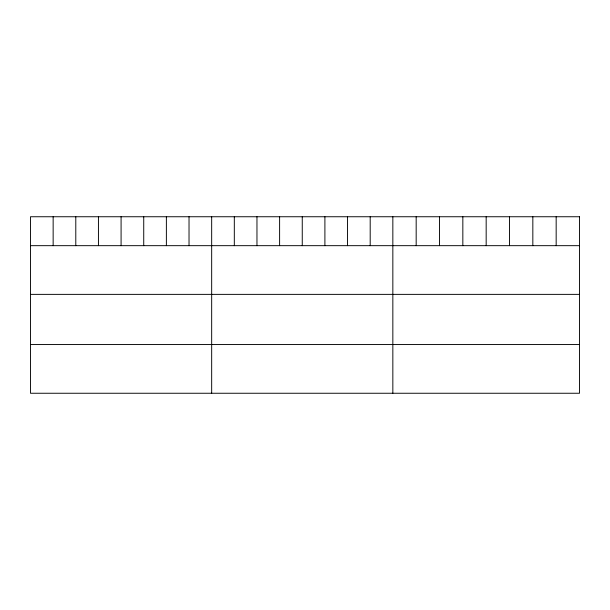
<?xml version="1.0" encoding="UTF-8"?>
<svg xmlns="http://www.w3.org/2000/svg" width="610" height="610" viewBox="0 0 610 610"><rect width="100%" height="100%" fill="white"/><g stroke="black" fill="none" stroke-linecap="round" stroke-linejoin="round"><path stroke-width="0.91" d="M30.5 245.67L579.5 245.67M30.5 294.371L579.5 294.371M30.5 344.551L579.5 344.551M556.167 216.748L556.167 245.67M532.835 216.748L532.835 245.67M509.502 216.748L509.502 245.67M486.17 216.748L486.17 245.67M462.837 216.748L462.837 245.67M439.505 216.748L439.505 245.67M416.172 216.748L416.172 245.67M392.84 216.748L392.84 393.252M370.194 216.748L370.194 245.67M347.548 216.748L347.548 245.67M324.901 216.748L324.901 245.67M302.255 216.748L302.255 245.67M279.609 216.748L279.609 245.67M256.962 216.748L256.962 245.67M234.316 216.748L234.316 245.67M211.67 216.748L211.67 393.252M189.024 216.748L189.024 245.67M166.377 216.748L166.377 245.67M143.731 216.748L143.731 245.67M121.085 216.748L121.085 245.67M98.439 216.748L98.439 245.67M75.793 216.748L75.793 245.67M53.146 216.748L53.146 245.67M579.5 216.748L30.5 216.748L30.5 393.252L579.5 393.252L579.5 216.748"/></g></svg>
